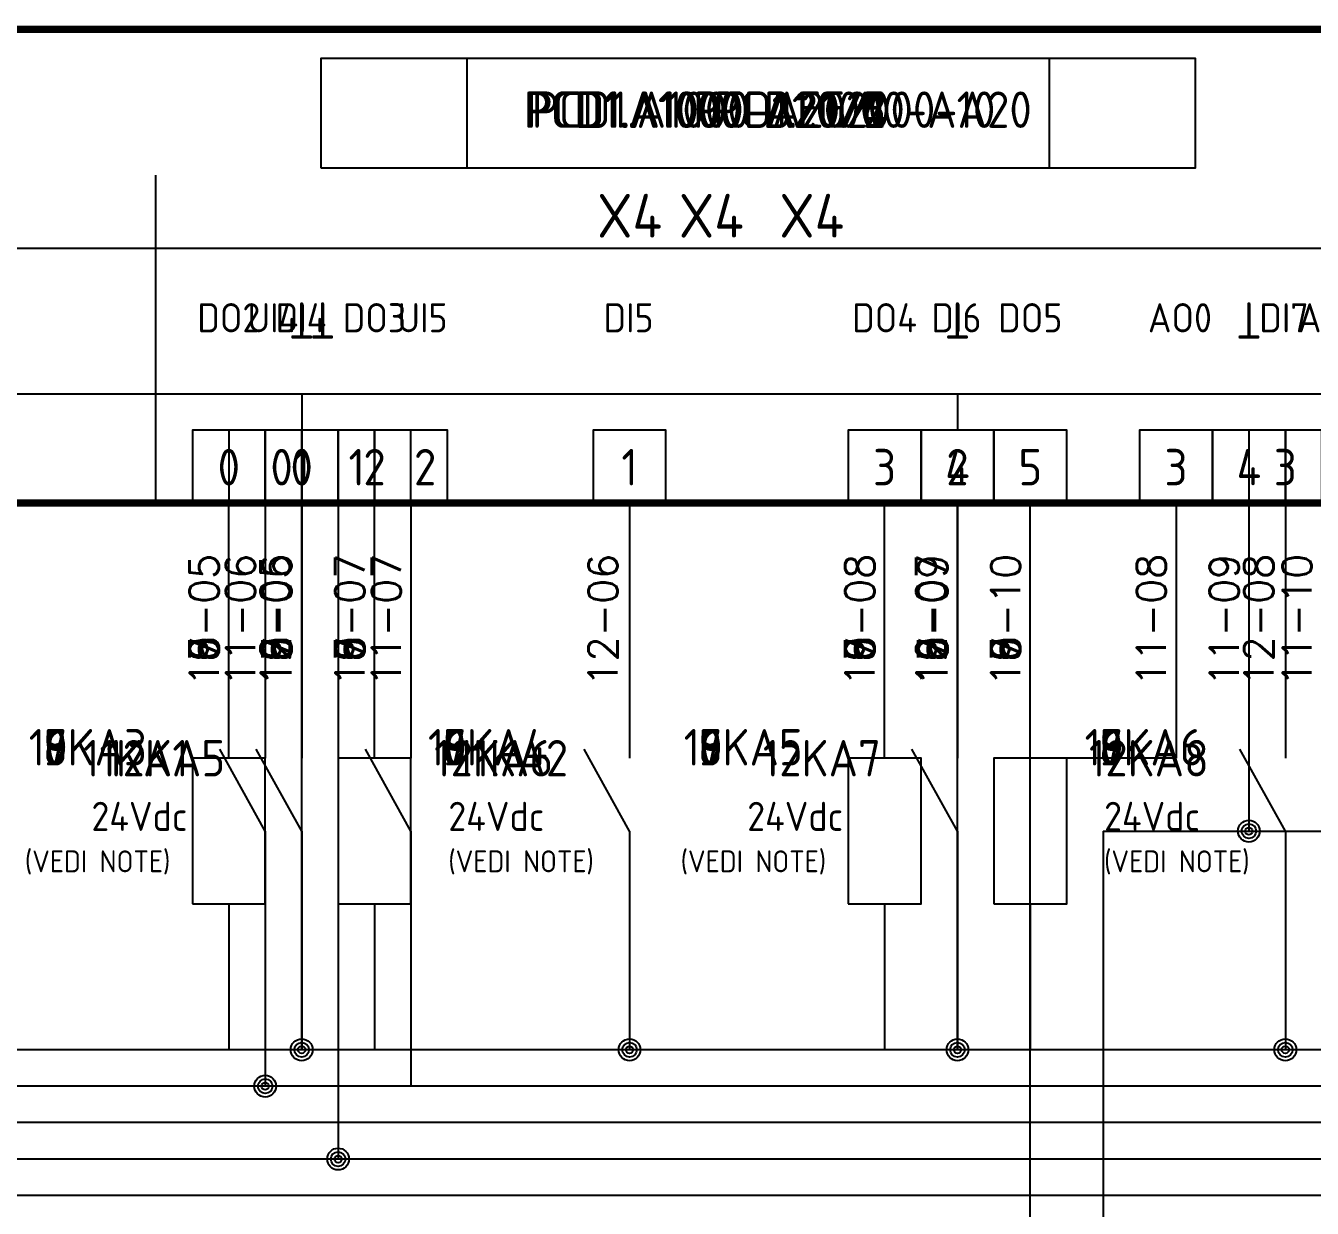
# Model space of a CAD drawing. Extents: x 21 to 417, y 13 to 260.
# Drawn here: x 163.6 to 251.8, y 179.1 to 260.3 of the extents above; entities that cross this region are included whole.
import ezdxf
from ezdxf.enums import TextEntityAlignment as Align

# ---------------------------------------------------------------- set-up
doc = ezdxf.new("R2010")
doc.units = 0
doc.header["$LTSCALE"] = 10
doc.layers.get('0').update_dxf_attribs({"linetype": 'CONTINUOUS'})
for name, color, linetype in [('10', 9, 'CONTINUOUS'), ('11', 9, 'CONTINUOUS'), ('12', 9, 'CONTINUOUS'), ('5', 9, 'CONTINUOUS'), ('6', 9, 'CONTINUOUS'), ('7', 9, 'CONTINUOUS'), ('8', 9, 'CONTINUOUS'), ('9', 9, 'CONTINUOUS')]:
    doc.layers.add(name, color=color, linetype=linetype)
doc.layers.get('0').freeze()
doc.styles.add('ISO8', font='ISO8.SHX')
doc.styles.add('SIMPLEX', font='simplex')
doc.styles.add('SPAC', font='isocp.shx')

# ---------------------------------------------------------------- blocks, each defined once
blk = doc.blocks.new('Numero_Filo')
at = {"color": 3, "style": 'SIMPLEX'}
for tag, flags, p in [('SUPPORTO', 9, (-3.287, 2.732)), ('RIP', 1, (-0.923, 2.732)), ('N', 8, (1.077, 0.732))]:
    blk.add_attdef(tag, text='', height=2, rotation=90, dxfattribs=dict(at, flags=flags)).set_placement(p, align=Align.RIGHT)
blk = doc.blocks.new('BLK56')
at = {"color": 7}
for p, q in [((0, 12.5), (0, 17.5)), ((0, 2.5), (0, -2.5))]:
    blk.add_line(p, q, dxfattribs=at)
blk.add_lwpolyline([(-2.5, 2.5), (2.5, 2.5), (2.5, 12.5), (-2.5, 12.5)], close=True, dxfattribs=at)
at = {"color": 4, "style": 'SPAC', "flags": 9}
blk.add_attdef('QUADRO', text='', height=2.5, dxfattribs=at).set_placement((-4, 16), align=Align.RIGHT)
at = {"color": 3, "style": 'SPAC', "width": 0.75, "flags": 8}
blk.add_attdef('PINA1', text='', height=1.75, rotation=90, dxfattribs=at).set_placement((-1, 17.5), align=Align.RIGHT)
at = {"color": 4, "style": 'SPAC'}
blk.add_attdef('NOME', text='', height=2.5, dxfattribs=at).set_placement((-4, 12), align=Align.RIGHT)
at = {"color": 7, "style": 'SPAC', "flags": 9}
for tag, p in [('COSTRUTTORE', (-6, 8.5)), ('TIPO', (-6, 6))]:
    blk.add_attdef(tag, text='', height=1.5, dxfattribs=at).set_placement(p, align=Align.RIGHT)
at = {"color": 6, "style": 'SPAC'}
for tag, p, flags in [('CODICE', (3.5, 3.5), 1), ('OFFSET', (3.5, 2), 9), ('PRES', (3.5, 0.5), 9), ('DESCRIZIONE', (3.5, -1), 9), ('SUPPORTO', (3.5, -2.5), 9), ('PR4', (3.5, -4), 9)]:
    blk.add_attdef(tag, p, '', height=1, dxfattribs=dict(at, flags=flags))
at = {"color": 3, "style": 'SPAC', "width": 0.75, "flags": 8}
blk.add_attdef('PINB1', (-1, -2.5), '', height=1.75, rotation=90, dxfattribs=at)
at = {"color": 7, "style": 'SPAC', "flags": 9}
for tag, p in [('FUNZIONE1', (0, -8.5)), ('FUNZIONE2', (0, -11.5))]:
    blk.add_attdef(tag, text='', height=2, dxfattribs=at).set_placement(p, align=Align.CENTER)
blk = doc.blocks.new('PUNTO')
for radius in [0.75, 0.5, 0.25]:
    blk.add_circle((0, 0), radius)
blk = doc.blocks.new('NA1_F')
at = {"color": 7}
for p, q in [((0, 0), (0, -5)), ((0, -10), (-3.125, -4.375)), ((0, -10), (0, -15))]:
    blk.add_line(p, q, dxfattribs=at)
at = {"color": 3, "style": 'SPAC', "width": 0.75, "flags": 8}
blk.add_attdef('PINA1', text='', height=1.75, rotation=90, dxfattribs=at).set_placement((-1, 0), align=Align.RIGHT)
at = {"color": 4, "style": 'SPAC'}
blk.add_attdef('NOME', text='', height=2.5, dxfattribs=at).set_placement((-5.25, -5), align=Align.MIDDLE_RIGHT)
at = {"color": 7, "style": 'SPAC'}
for tag, flags, p in [('REG', 8, (-5.25, -10)), ('FUNZIONE1', 9, (-5.25, -12.5)), ('FUNZIONE2', 9, (-5.25, -15))]:
    blk.add_attdef(tag, text='', height=1.5, dxfattribs=dict(at, flags=flags)).set_placement(p, align=Align.MIDDLE_RIGHT)
at = {"color": 3, "style": 'SPAC', "width": 0.75, "flags": 8}
blk.add_attdef('PINB1', (-1, -15), '', height=1.75, rotation=90, dxfattribs=at)
at = {"color": 6, "style": 'SPAC', "flags": 9}
blk.add_attdef('PRES', (1, -14.5), '', height=1, dxfattribs=at)

msp = doc.modelspace()

# ---------------------------------------------------------------- linework, layer by layer
at = {"layer": '10'}
for p, q in [((75, 245), (330.2, 245)), ((85, 235), (317.5, 235)), ((182.5, 235), (182.5, 232.5)), ((227.5, 235), (227.5, 232.5)), ((177.5, 210), (177.5, 227.5)), ((182.5, 190), (182.5, 227.5)), ((187.5, 210), (187.5, 227.5)), ((222.5, 210), (222.5, 227.5)), ((227.5, 190), (227.5, 227.5)), ((232.5, 210), (232.5, 227.5)), ((177.5, 195), (177.5, 190)), ((187.5, 195), (187.5, 190)), ((222.5, 195), (222.5, 190)), ((232.5, 195), (232.5, 190)), ((187.5, 190), (177.5, 190)), ((232.5, 190), (222.5, 190))]:
    msp.add_line(p, q, dxfattribs=at)
at = {"layer": '10', "color": 1, "linetype": 'Continuous'}
for p, q in [((407.5, 185), (32.7, 185)), ((407.5, 180), (32.7, 180))]:
    msp.add_line(p, q, dxfattribs=at)
at = {"layer": '10', "const_width": 0.5}
for points in [[(330.2, 260), (74.95, 260)], [(330.2, 227.5), (74.95, 227.5)]]:
    msp.add_lwpolyline(points, dxfattribs=at)
at = {"layer": '10'}
for points in [[(183.825, 250.502), (233.825, 250.502), (233.825, 258.002), (183.825, 258.002)], [(175, 227.5), (180, 227.5), (180, 232.5), (175, 232.5)], [(180, 227.5), (185, 227.5), (185, 232.5), (180, 232.5)], [(185, 227.5), (190, 227.5), (190, 232.5), (185, 232.5)], [(220, 227.5), (225, 227.5), (225, 232.5), (220, 232.5)], [(225, 227.5), (230, 227.5), (230, 232.5), (225, 232.5)], [(230, 227.5), (235, 227.5), (235, 232.5), (230, 232.5)]]:
    msp.add_lwpolyline(points, close=True, dxfattribs=at)
at = {"layer": '11'}
for p, q in [((40.2, 245), (385, 245)), ((180, 227.5), (180, 215)), ((185, 227.5), (185, 182.5)), ((190, 227.5), (190, 215)), ((242.5, 227.5), (242.5, 210)), ((247.5, 227.5), (247.5, 205)), ((232.5, 122.5), (232.5, 210)), ((242.5, 210), (232.5, 210)), ((237.5, 205), (257.5, 205)), ((237.5, 205), (237.5, 122.5)), ((180, 200), (180, 197.5)), ((190, 200), (190, 197.5)), ((180, 197.5), (180, 187.5)), ((190, 197.5), (190, 187.5))]:
    msp.add_line(p, q, dxfattribs=at)
at = {"layer": '11', "color": 1, "linetype": 'Continuous'}
for p, q in [((407.5, 187.5), (32.7, 187.5)), ((407.5, 182.5), (32.7, 182.5))]:
    msp.add_line(p, q, dxfattribs=at)
at = {"layer": '11', "const_width": 0.5}
for points in [[(385, 260), (40.2, 260)], [(385, 227.5), (40.2, 227.5)]]:
    msp.add_lwpolyline(points, dxfattribs=at)
at = {"layer": '11'}
for points in [[(193.825, 250.502), (243.825, 250.502), (243.825, 258.002), (193.825, 258.002)], [(177.5, 227.5), (182.5, 227.5), (182.5, 232.5), (177.5, 232.5)], [(182.5, 227.5), (187.5, 227.5), (187.5, 232.5), (182.5, 232.5)], [(187.5, 227.5), (192.5, 227.5), (192.5, 232.5), (187.5, 232.5)], [(240, 227.5), (245, 227.5), (245, 232.5), (240, 232.5)], [(245, 227.5), (250, 227.5), (250, 232.5), (245, 232.5)], [(250, 227.5), (255, 227.5), (255, 232.5), (250, 232.5)]]:
    msp.add_lwpolyline(points, close=True, dxfattribs=at)
at = {"layer": '12'}
for p, q in [((172.5, 227.5), (172.5, 250)), ((42.5, 245), (372.45, 245)), ((182.5, 227.5), (182.5, 215)), ((205, 227.5), (205, 215)), ((227.5, 227.5), (227.5, 215)), ((250, 227.5), (250, 215)), ((182.5, 200), (182.5, 197.5)), ((205, 200), (205, 197.5)), ((227.5, 200), (227.5, 197.5)), ((250, 200), (250, 197.5)), ((182.5, 197.5), (182.5, 190)), ((205, 197.5), (205, 190)), ((227.5, 197.5), (227.5, 190)), ((250, 197.5), (250, 190))]:
    msp.add_line(p, q, dxfattribs=at)
at = {"layer": '12', "color": 1, "linetype": 'Continuous'}
for p, q in [((407.5, 190), (32.7, 190)), ((407.5, 185), (32.7, 185))]:
    msp.add_line(p, q, dxfattribs=at)
at = {"layer": '12', "const_width": 0.5}
for points in [[(372.45, 260), (34.95, 260)], [(372.45, 227.5), (34.95, 227.5)]]:
    msp.add_lwpolyline(points, dxfattribs=at)
at = {"layer": '12'}
for points in [[(193.825, 250.502), (243.825, 250.502), (243.825, 258.002), (193.825, 258.002)], [(180, 227.5), (185, 227.5), (185, 232.5), (180, 232.5)], [(202.5, 227.5), (207.5, 227.5), (207.5, 232.5), (202.5, 232.5)], [(225, 227.5), (230, 227.5), (230, 232.5), (225, 232.5)], [(247.5, 227.5), (252.5, 227.5), (252.5, 232.5), (247.5, 232.5)]]:
    msp.add_lwpolyline(points, close=True, dxfattribs=at)
at = {"layer": '5'}
for p, q in [((75, 245), (330.2, 245)), ((85, 235), (317.5, 235)), ((182.5, 235), (182.5, 232.5)), ((227.5, 235), (227.5, 232.5)), ((177.5, 210), (177.5, 227.5)), ((182.5, 190), (182.5, 227.5)), ((187.5, 210), (187.5, 227.5)), ((222.5, 210), (222.5, 227.5)), ((227.5, 190), (227.5, 227.5)), ((232.5, 210), (232.5, 227.5)), ((177.5, 195), (177.5, 190)), ((187.5, 195), (187.5, 190)), ((222.5, 195), (222.5, 190)), ((232.5, 195), (232.5, 190)), ((187.5, 190), (177.5, 190)), ((232.5, 190), (222.5, 190))]:
    msp.add_line(p, q, dxfattribs=at)
at = {"layer": '5', "color": 1, "linetype": 'Continuous'}
for p, q in [((407.5, 185), (32.7, 185)), ((407.5, 180), (32.7, 180))]:
    msp.add_line(p, q, dxfattribs=at)
at = {"layer": '5', "const_width": 0.5}
for points in [[(330.2, 260), (74.95, 260)], [(330.2, 227.5), (74.95, 227.5)]]:
    msp.add_lwpolyline(points, dxfattribs=at)
at = {"layer": '5'}
for points in [[(183.825, 250.502), (233.825, 250.502), (233.825, 258.002), (183.825, 258.002)], [(175, 227.5), (180, 227.5), (180, 232.5), (175, 232.5)], [(180, 227.5), (185, 227.5), (185, 232.5), (180, 232.5)], [(185, 227.5), (190, 227.5), (190, 232.5), (185, 232.5)], [(220, 227.5), (225, 227.5), (225, 232.5), (220, 232.5)], [(225, 227.5), (230, 227.5), (230, 232.5), (225, 232.5)], [(230, 227.5), (235, 227.5), (235, 232.5), (230, 232.5)]]:
    msp.add_lwpolyline(points, close=True, dxfattribs=at)
at = {"layer": '6'}
for p, q in [((75, 245), (330.2, 245)), ((85, 235), (317.5, 235)), ((182.5, 235), (182.5, 232.5)), ((227.5, 235), (227.5, 232.5)), ((177.5, 210), (177.5, 227.5)), ((182.5, 190), (182.5, 227.5)), ((187.5, 210), (187.5, 227.5)), ((222.5, 210), (222.5, 227.5)), ((227.5, 190), (227.5, 227.5)), ((232.5, 210), (232.5, 227.5)), ((177.5, 195), (177.5, 190)), ((187.5, 195), (187.5, 190)), ((222.5, 195), (222.5, 190)), ((232.5, 195), (232.5, 190)), ((187.5, 190), (177.5, 190)), ((232.5, 190), (222.5, 190))]:
    msp.add_line(p, q, dxfattribs=at)
at = {"layer": '6', "color": 1, "linetype": 'Continuous'}
for p, q in [((407.5, 185), (32.7, 185)), ((407.5, 180), (32.7, 180))]:
    msp.add_line(p, q, dxfattribs=at)
at = {"layer": '6', "const_width": 0.5}
for points in [[(330.2, 260), (74.95, 260)], [(330.2, 227.5), (74.95, 227.5)]]:
    msp.add_lwpolyline(points, dxfattribs=at)
at = {"layer": '6'}
for points in [[(183.825, 250.502), (233.825, 250.502), (233.825, 258.002), (183.825, 258.002)], [(175, 227.5), (180, 227.5), (180, 232.5), (175, 232.5)], [(180, 227.5), (185, 227.5), (185, 232.5), (180, 232.5)], [(185, 227.5), (190, 227.5), (190, 232.5), (185, 232.5)], [(220, 227.5), (225, 227.5), (225, 232.5), (220, 232.5)], [(225, 227.5), (230, 227.5), (230, 232.5), (225, 232.5)], [(230, 227.5), (235, 227.5), (235, 232.5), (230, 232.5)]]:
    msp.add_lwpolyline(points, close=True, dxfattribs=at)
at = {"layer": '7'}
for p, q in [((75, 245), (330.2, 245)), ((85, 235), (317.5, 235)), ((182.5, 235), (182.5, 232.5)), ((227.5, 235), (227.5, 232.5)), ((177.5, 210), (177.5, 227.5)), ((182.5, 190), (182.5, 227.5)), ((187.5, 210), (187.5, 227.5)), ((222.5, 210), (222.5, 227.5)), ((227.5, 190), (227.5, 227.5)), ((232.5, 210), (232.5, 227.5)), ((177.5, 195), (177.5, 190)), ((187.5, 195), (187.5, 190)), ((222.5, 195), (222.5, 190)), ((232.5, 195), (232.5, 190)), ((187.5, 190), (177.5, 190)), ((232.5, 190), (222.5, 190))]:
    msp.add_line(p, q, dxfattribs=at)
at = {"layer": '7', "color": 1, "linetype": 'Continuous'}
for p, q in [((407.5, 185), (32.7, 185)), ((407.5, 180), (32.7, 180))]:
    msp.add_line(p, q, dxfattribs=at)
at = {"layer": '7', "const_width": 0.5}
for points in [[(330.2, 260), (74.95, 260)], [(330.2, 227.5), (74.95, 227.5)]]:
    msp.add_lwpolyline(points, dxfattribs=at)
at = {"layer": '7'}
for points in [[(183.825, 250.502), (233.825, 250.502), (233.825, 258.002), (183.825, 258.002)], [(175, 227.5), (180, 227.5), (180, 232.5), (175, 232.5)], [(180, 227.5), (185, 227.5), (185, 232.5), (180, 232.5)], [(185, 227.5), (190, 227.5), (190, 232.5), (185, 232.5)], [(220, 227.5), (225, 227.5), (225, 232.5), (220, 232.5)], [(225, 227.5), (230, 227.5), (230, 232.5), (225, 232.5)], [(230, 227.5), (235, 227.5), (235, 232.5), (230, 232.5)]]:
    msp.add_lwpolyline(points, close=True, dxfattribs=at)
at = {"layer": '8'}
for p, q in [((75, 245), (330.2, 245)), ((85, 235), (317.5, 235)), ((182.5, 235), (182.5, 232.5)), ((227.5, 235), (227.5, 232.5)), ((177.5, 210), (177.5, 227.5)), ((182.5, 190), (182.5, 227.5)), ((187.5, 210), (187.5, 227.5)), ((222.5, 210), (222.5, 227.5)), ((227.5, 190), (227.5, 227.5)), ((232.5, 210), (232.5, 227.5)), ((177.5, 195), (177.5, 190)), ((187.5, 195), (187.5, 190)), ((222.5, 195), (222.5, 190)), ((232.5, 195), (232.5, 190)), ((187.5, 190), (177.5, 190)), ((232.5, 190), (222.5, 190))]:
    msp.add_line(p, q, dxfattribs=at)
at = {"layer": '8', "color": 1, "linetype": 'Continuous'}
for p, q in [((407.5, 185), (32.7, 185)), ((407.5, 180), (32.7, 180))]:
    msp.add_line(p, q, dxfattribs=at)
at = {"layer": '8', "const_width": 0.5}
for points in [[(330.2, 260), (74.95, 260)], [(330.2, 227.5), (74.95, 227.5)]]:
    msp.add_lwpolyline(points, dxfattribs=at)
at = {"layer": '8'}
for points in [[(183.825, 250.502), (233.825, 250.502), (233.825, 258.002), (183.825, 258.002)], [(175, 227.5), (180, 227.5), (180, 232.5), (175, 232.5)], [(180, 227.5), (185, 227.5), (185, 232.5), (180, 232.5)], [(185, 227.5), (190, 227.5), (190, 232.5), (185, 232.5)], [(220, 227.5), (225, 227.5), (225, 232.5), (220, 232.5)], [(225, 227.5), (230, 227.5), (230, 232.5), (225, 232.5)], [(230, 227.5), (235, 227.5), (235, 232.5), (230, 232.5)]]:
    msp.add_lwpolyline(points, close=True, dxfattribs=at)
at = {"layer": '9'}
for p, q in [((75, 245), (330.2, 245)), ((85, 235), (317.5, 235)), ((182.5, 235), (182.5, 232.5)), ((227.5, 235), (227.5, 232.5)), ((177.5, 210), (177.5, 227.5)), ((182.5, 190), (182.5, 227.5)), ((187.5, 210), (187.5, 227.5)), ((222.5, 210), (222.5, 227.5)), ((227.5, 190), (227.5, 227.5)), ((232.5, 210), (232.5, 227.5)), ((177.5, 195), (177.5, 190)), ((187.5, 195), (187.5, 190)), ((222.5, 195), (222.5, 190)), ((232.5, 195), (232.5, 190)), ((187.5, 190), (177.5, 190)), ((232.5, 190), (222.5, 190))]:
    msp.add_line(p, q, dxfattribs=at)
at = {"layer": '9', "color": 1, "linetype": 'Continuous'}
for p, q in [((407.5, 185), (32.7, 185)), ((407.5, 180), (32.7, 180))]:
    msp.add_line(p, q, dxfattribs=at)
at = {"layer": '9', "const_width": 0.5}
for points in [[(330.2, 260), (74.95, 260)], [(330.2, 227.5), (74.95, 227.5)]]:
    msp.add_lwpolyline(points, dxfattribs=at)
at = {"layer": '9'}
for points in [[(183.825, 250.502), (233.825, 250.502), (233.825, 258.002), (183.825, 258.002)], [(175, 227.5), (180, 227.5), (180, 232.5), (175, 232.5)], [(180, 227.5), (185, 227.5), (185, 232.5), (180, 232.5)], [(185, 227.5), (190, 227.5), (190, 232.5), (185, 232.5)], [(220, 227.5), (225, 227.5), (225, 232.5), (220, 232.5)], [(225, 227.5), (230, 227.5), (230, 232.5), (225, 232.5)], [(230, 227.5), (235, 227.5), (235, 232.5), (230, 232.5)]]:
    msp.add_lwpolyline(points, close=True, dxfattribs=at)

# ---------------------------------------------------------------- block references
at = {"layer": '10'}
for p, values in [((175.729, 223.285), {'N': '10-05'}), ((180.729, 223.285), {'N': '10-06'}), ((185.729, 223.285), {'N': '10-07'}), ((220.729, 223.285), {'N': '10-08'}), ((225.729, 223.285), {'N': '10-09'}), ((230.729, 223.285), {'N': '10-10'})]:
    msp.add_blockref('Numero_Filo', p, dxfattribs=at).add_auto_attribs(values)
ref = msp.add_blockref('BLK56', (177.5, 197.5), dxfattribs=at)
ref.add_attrib('NOME', '10KA3', dxfattribs={"layer": '0', "color": 4, "height": 2.5, "style": 'SPAC'}).set_placement((171.887, 209.5), align=Align.RIGHT)
ref = msp.add_blockref('BLK56', (187.5, 197.5), dxfattribs=at)
ref.add_attrib('NOME', '10KA4', dxfattribs={"layer": '0', "color": 4, "height": 2.5, "style": 'SPAC'}).set_placement((199.387, 209.5), align=Align.RIGHT)
ref = msp.add_blockref('BLK56', (222.5, 197.5), dxfattribs=at)
ref.add_attrib('NOME', '10KA5', dxfattribs={"layer": '0', "color": 4, "height": 2.5, "style": 'SPAC'}).set_placement((216.887, 209.5), align=Align.RIGHT)
ref = msp.add_blockref('BLK56', (232.5, 197.5), dxfattribs=at)
ref.add_attrib('NOME', '10KA6', dxfattribs={"layer": '0', "color": 4, "height": 2.5, "style": 'SPAC'}).set_placement((244.387, 209.5), align=Align.RIGHT)
for p in [(182.5, 190), (227.5, 190)]:
    msp.add_blockref('PUNTO', p, dxfattribs=at)
at = {"layer": '11'}
for name, p, values in [('Numero_Filo', (178.229, 223.285), {'N': '11-06'}), ('Numero_Filo', (188.229, 223.285), {'N': '11-07'}), ('Numero_Filo', (240.729, 223.285), {'N': '11-08'}), ('Numero_Filo', (245.729, 223.285), {'N': '11-09'}), ('Numero_Filo', (250.729, 223.285), {'N': '11-10'}), ('NA1_F', (180, 215), {'NOME': '11KA1'})]:
    msp.add_blockref(name, p, dxfattribs=at).add_auto_attribs(values)
ref = msp.add_blockref('NA1_F', (190, 215), dxfattribs=at)
ref.add_attrib('NOME', '11KA2', dxfattribs={"layer": '0', "color": 4, "height": 2.5, "style": 'SPAC'}).set_placement((200.788, 210), align=Align.MIDDLE_RIGHT)
for p in [(247.5, 205), (180, 187.5), (185, 182.5)]:
    msp.add_blockref('PUNTO', p, dxfattribs=at)
at = {"layer": '12'}
for name, p, values in [('Numero_Filo', (180.6, 223.285), {'N': '12-05'}), ('Numero_Filo', (203.1, 223.285), {'N': '12-06'}), ('Numero_Filo', (225.6, 223.285), {'N': '12-07'}), ('Numero_Filo', (248.1, 223.285), {'N': '12-08'}), ('NA1_F', (182.5, 215), {'NOME': '12KA5'}), ('NA1_F', (205, 215), {'NOME': '12KA6'}), ('NA1_F', (227.5, 215), {'NOME': '12KA7'}), ('NA1_F', (250, 215), {'NOME': '12KA8'})]:
    msp.add_blockref(name, p, dxfattribs=at).add_auto_attribs(values)
for p in [(182.5, 190), (205, 190), (227.5, 190), (250, 190)]:
    msp.add_blockref('PUNTO', p, dxfattribs=at)
at = {"layer": '5'}
for p, values in [((175.729, 223.285), {'N': '5-05'}), ((180.729, 223.285), {'N': '5-06'}), ((185.729, 223.285), {'N': '5-07'}), ((220.729, 223.285), {'N': '5-08'}), ((225.729, 223.285), {'N': '5-09'}), ((230.729, 223.285), {'N': '5-10'})]:
    msp.add_blockref('Numero_Filo', p, dxfattribs=at).add_auto_attribs(values)
ref = msp.add_blockref('BLK56', (177.5, 197.5), dxfattribs=at)
ref.add_attrib('NOME', '5KA3', dxfattribs={"layer": '0', "color": 4, "height": 2.5, "style": 'SPAC'}).set_placement((171.887, 209.5), align=Align.RIGHT)
ref = msp.add_blockref('BLK56', (187.5, 197.5), dxfattribs=at)
ref.add_attrib('NOME', '5KA4', dxfattribs={"layer": '0', "color": 4, "height": 2.5, "style": 'SPAC'}).set_placement((199.387, 209.5), align=Align.RIGHT)
ref = msp.add_blockref('BLK56', (222.5, 197.5), dxfattribs=at)
ref.add_attrib('NOME', '5KA5', dxfattribs={"layer": '0', "color": 4, "height": 2.5, "style": 'SPAC'}).set_placement((216.887, 209.5), align=Align.RIGHT)
ref = msp.add_blockref('BLK56', (232.5, 197.5), dxfattribs=at)
ref.add_attrib('NOME', '5KA6', dxfattribs={"layer": '0', "color": 4, "height": 2.5, "style": 'SPAC'}).set_placement((244.387, 209.5), align=Align.RIGHT)
for p in [(182.5, 190), (227.5, 190)]:
    msp.add_blockref('PUNTO', p, dxfattribs=at)
at = {"layer": '6'}
for p, values in [((175.729, 223.285), {'N': '6-05'}), ((180.729, 223.285), {'N': '6-06'}), ((185.729, 223.285), {'N': '6-07'}), ((220.729, 223.285), {'N': '6-08'}), ((225.729, 223.285), {'N': '6-09'}), ((230.729, 223.285), {'N': '6-10'})]:
    msp.add_blockref('Numero_Filo', p, dxfattribs=at).add_auto_attribs(values)
ref = msp.add_blockref('BLK56', (177.5, 197.5), dxfattribs=at)
ref.add_attrib('NOME', '6KA3', dxfattribs={"layer": '0', "color": 4, "height": 2.5, "style": 'SPAC'}).set_placement((171.887, 209.5), align=Align.RIGHT)
ref = msp.add_blockref('BLK56', (187.5, 197.5), dxfattribs=at)
ref.add_attrib('NOME', '6KA4', dxfattribs={"layer": '0', "color": 4, "height": 2.5, "style": 'SPAC'}).set_placement((199.387, 209.5), align=Align.RIGHT)
ref = msp.add_blockref('BLK56', (222.5, 197.5), dxfattribs=at)
ref.add_attrib('NOME', '6KA5', dxfattribs={"layer": '0', "color": 4, "height": 2.5, "style": 'SPAC'}).set_placement((216.887, 209.5), align=Align.RIGHT)
ref = msp.add_blockref('BLK56', (232.5, 197.5), dxfattribs=at)
ref.add_attrib('NOME', '6KA6', dxfattribs={"layer": '0', "color": 4, "height": 2.5, "style": 'SPAC'}).set_placement((244.387, 209.5), align=Align.RIGHT)
for p in [(182.5, 190), (227.5, 190)]:
    msp.add_blockref('PUNTO', p, dxfattribs=at)
at = {"layer": '7'}
for p, values in [((175.729, 223.285), {'N': '7-05'}), ((180.729, 223.285), {'N': '7-06'}), ((185.729, 223.285), {'N': '7-07'}), ((220.729, 223.285), {'N': '7-08'}), ((225.729, 223.285), {'N': '7-09'}), ((230.729, 223.285), {'N': '7-10'})]:
    msp.add_blockref('Numero_Filo', p, dxfattribs=at).add_auto_attribs(values)
ref = msp.add_blockref('BLK56', (177.5, 197.5), dxfattribs=at)
ref.add_attrib('NOME', '7KA3', dxfattribs={"layer": '0', "color": 4, "height": 2.5, "style": 'SPAC'}).set_placement((171.887, 209.5), align=Align.RIGHT)
ref = msp.add_blockref('BLK56', (187.5, 197.5), dxfattribs=at)
ref.add_attrib('NOME', '7KA4', dxfattribs={"layer": '0', "color": 4, "height": 2.5, "style": 'SPAC'}).set_placement((199.387, 209.5), align=Align.RIGHT)
ref = msp.add_blockref('BLK56', (222.5, 197.5), dxfattribs=at)
ref.add_attrib('NOME', '7KA5', dxfattribs={"layer": '0', "color": 4, "height": 2.5, "style": 'SPAC'}).set_placement((216.887, 209.5), align=Align.RIGHT)
ref = msp.add_blockref('BLK56', (232.5, 197.5), dxfattribs=at)
ref.add_attrib('NOME', '7KA6', dxfattribs={"layer": '0', "color": 4, "height": 2.5, "style": 'SPAC'}).set_placement((244.387, 209.5), align=Align.RIGHT)
for p in [(182.5, 190), (227.5, 190)]:
    msp.add_blockref('PUNTO', p, dxfattribs=at)
at = {"layer": '8'}
for p, values in [((175.729, 223.285), {'N': '8-05'}), ((180.729, 223.285), {'N': '8-06'}), ((185.729, 223.285), {'N': '8-07'}), ((220.729, 223.285), {'N': '8-08'}), ((225.729, 223.285), {'N': '8-09'}), ((230.729, 223.285), {'N': '8-10'})]:
    msp.add_blockref('Numero_Filo', p, dxfattribs=at).add_auto_attribs(values)
ref = msp.add_blockref('BLK56', (177.5, 197.5), dxfattribs=at)
ref.add_attrib('NOME', '8KA3', dxfattribs={"layer": '0', "color": 4, "height": 2.5, "style": 'SPAC'}).set_placement((171.887, 209.5), align=Align.RIGHT)
ref = msp.add_blockref('BLK56', (187.5, 197.5), dxfattribs=at)
ref.add_attrib('NOME', '8KA4', dxfattribs={"layer": '0', "color": 4, "height": 2.5, "style": 'SPAC'}).set_placement((199.387, 209.5), align=Align.RIGHT)
ref = msp.add_blockref('BLK56', (222.5, 197.5), dxfattribs=at)
ref.add_attrib('NOME', '8KA5', dxfattribs={"layer": '0', "color": 4, "height": 2.5, "style": 'SPAC'}).set_placement((216.887, 209.5), align=Align.RIGHT)
ref = msp.add_blockref('BLK56', (232.5, 197.5), dxfattribs=at)
ref.add_attrib('NOME', '8KA6', dxfattribs={"layer": '0', "color": 4, "height": 2.5, "style": 'SPAC'}).set_placement((244.387, 209.5), align=Align.RIGHT)
for p in [(182.5, 190), (227.5, 190)]:
    msp.add_blockref('PUNTO', p, dxfattribs=at)
at = {"layer": '9'}
for p, values in [((175.729, 223.285), {'N': '9-05'}), ((180.729, 223.285), {'N': '9-06'}), ((185.729, 223.285), {'N': '9-07'}), ((220.729, 223.285), {'N': '9-08'}), ((225.729, 223.285), {'N': '9-09'}), ((230.729, 223.285), {'N': '9-10'})]:
    msp.add_blockref('Numero_Filo', p, dxfattribs=at).add_auto_attribs(values)
ref = msp.add_blockref('BLK56', (177.5, 197.5), dxfattribs=at)
ref.add_attrib('NOME', '9KA3', dxfattribs={"layer": '0', "color": 4, "height": 2.5, "style": 'SPAC'}).set_placement((171.887, 209.5), align=Align.RIGHT)
ref = msp.add_blockref('BLK56', (187.5, 197.5), dxfattribs=at)
ref.add_attrib('NOME', '9KA4', dxfattribs={"layer": '0', "color": 4, "height": 2.5, "style": 'SPAC'}).set_placement((199.387, 209.5), align=Align.RIGHT)
ref = msp.add_blockref('BLK56', (222.5, 197.5), dxfattribs=at)
ref.add_attrib('NOME', '9KA5', dxfattribs={"layer": '0', "color": 4, "height": 2.5, "style": 'SPAC'}).set_placement((216.887, 209.5), align=Align.RIGHT)
ref = msp.add_blockref('BLK56', (232.5, 197.5), dxfattribs=at)
ref.add_attrib('NOME', '9KA6', dxfattribs={"layer": '0', "color": 4, "height": 2.5, "style": 'SPAC'}).set_placement((244.387, 209.5), align=Align.RIGHT)
for p in [(182.5, 190), (227.5, 190)]:
    msp.add_blockref('PUNTO', p, dxfattribs=at)

# ---------------------------------------------------------------- texts
at = {"layer": '10', "attachment_point": 1, "style": 'SPAC'}
for s, insert, char_height, width in [('\\pxqc;X4', (202.5, 248.716), 3, 5), ('\\pxqc;DO2', (175, 241.216), 2, 5), ('\\pxqc;DO3', (185, 241.216), 2, 5), ('\\pxqc;DO4', (220, 241.216), 2, 5), ('\\pxqc;DO5', (230, 241.216), 2, 5), ('\\pxqc;0', (175, 231.216), 2.5, 5), ('\\pxqc;1', (180, 231.216), 2.5, 5), ('\\pxqc;2', (185, 231.216), 2.5, 5), ('\\pxqc;3', (220, 231.216), 2.5, 5), ('\\pxqc;4', (225, 231.216), 2.5, 5), ('\\pxqc;5', (230, 231.216), 2.5, 5), ('{\\W7.061515; }24Vdc\\P{\\H0.75x;\\W4.0853; \\W1;(VEDI NOTE)}', (160, 207.009), 2, 15), ('24Vdc\\P{\\H0.75x;(VEDI NOTE)}', (192.563, 207.009), 2, 12.43666), ('{\\W7.061515; }24Vdc\\P{\\H0.75x;\\W4.0853; \\W1;(VEDI NOTE)}', (205, 207.009), 2, 15), ('24Vdc\\P{\\H0.75x;(VEDI NOTE)}', (237.563, 207.009), 2, 12.43666)]:
    msp.add_mtext(s, dxfattribs=dict(at, insert=insert, char_height=char_height, width=width))
at = {"layer": '10', "char_height": 2.5, "width": 5, "attachment_point": 1, "rotation": 180, "style": 'SPAC'}
for insert in [(185, 238.784), (230, 238.784)]:
    msp.add_mtext('\\pxqc;T', dxfattribs=dict(at, insert=insert))
at = {"layer": '10', "color": 4, "style": 'ISO8', "flags": 8}
msp.add_attdef('PCD1.A1000-A20/6', text='', height=2.5, dxfattribs=at).set_placement((222.603, 253.242), align=Align.RIGHT)
at = {"layer": '11', "width": 5, "attachment_point": 1, "style": 'SPAC'}
for s, insert, char_height in [('{\\W0.396325; }X4', (207.7, 248.716), 3), ('{\\W1.124015; }UI4', (177.5, 241.216), 2), ('{\\W1.374999; }UI5', (187.5, 241.216), 2), ('{\\W0.499015; }AO0', (240, 241.216), 2), ('{\\W0.749999; }AO1', (250, 241.216), 2), ('{\\W1.998031; }0', (177.5, 231.216), 2.5), ('{\\W2.25; }1', (182.5, 231.216), 2.5), ('{\\W1.893184; }2', (187.5, 231.216), 2.5), ('\\pxqc;3', (240, 231.216), 2.5), ('\\pxqc;4', (245, 231.216), 2.5)]:
    msp.add_mtext(s, dxfattribs=dict(at, insert=insert, char_height=char_height))
at = {"layer": '11', "char_height": 2.5, "width": 5, "attachment_point": 1, "rotation": 180, "style": 'SPAC'}
for s, insert in [('{\\W1.875; }T', (187.5, 238.784)), ('\\pxqc;T', (250, 238.784))]:
    msp.add_mtext(s, dxfattribs=dict(at, insert=insert))
at = {"layer": '11', "color": 4, "style": 'ISO8', "flags": 8}
msp.add_attdef('PCD1.G2000-A20', text='', height=2.5, dxfattribs=at).set_placement((232.603, 253.242), align=Align.RIGHT)
at = {"layer": '12', "width": 5, "attachment_point": 1, "style": 'SPAC'}
for s, insert, char_height in [('\\pxqc;X4', (215, 248.716), 3), ('{\\W0.624015; }DI4', (180, 241.216), 2), ('{\\W0.624015; }DI5', (202.5, 241.216), 2), ('{\\W0.624015; }DI6', (225, 241.216), 2), ('{\\W0.624015; }DI7', (247.5, 241.216), 2), ('\\pxqc;0', (180, 231.216), 2.5), ('\\pxqc;1', (202.5, 231.216), 2.5), ('\\pxqc;2', (225, 231.216), 2.5), ('\\pxqc;3', (247.5, 231.216), 2.5)]:
    msp.add_mtext(s, dxfattribs=dict(at, insert=insert, char_height=char_height))
at = {"layer": '12', "color": 4, "style": 'ISO8', "flags": 8}
msp.add_attdef('PCD1.E1000-A10', text='', height=2.5, dxfattribs=at).set_placement((230.103, 253.242), align=Align.RIGHT)
at = {"layer": '5', "attachment_point": 1, "style": 'SPAC'}
for s, insert, char_height, width in [('\\pxqc;X4', (202.5, 248.716), 3, 5), ('\\pxqc;DO2', (175, 241.216), 2, 5), ('\\pxqc;DO3', (185, 241.216), 2, 5), ('\\pxqc;DO4', (220, 241.216), 2, 5), ('\\pxqc;DO5', (230, 241.216), 2, 5), ('\\pxqc;0', (175, 231.216), 2.5, 5), ('\\pxqc;1', (180, 231.216), 2.5, 5), ('\\pxqc;2', (185, 231.216), 2.5, 5), ('\\pxqc;3', (220, 231.216), 2.5, 5), ('\\pxqc;4', (225, 231.216), 2.5, 5), ('\\pxqc;5', (230, 231.216), 2.5, 5), ('{\\W7.061515; }24Vdc\\P{\\H0.75x;\\W4.0853; \\W1;(VEDI NOTE)}', (160, 207.009), 2, 15), ('24Vdc\\P{\\H0.75x;(VEDI NOTE)}', (192.563, 207.009), 2, 12.43666), ('{\\W7.061515; }24Vdc\\P{\\H0.75x;\\W4.0853; \\W1;(VEDI NOTE)}', (205, 207.009), 2, 15), ('24Vdc\\P{\\H0.75x;(VEDI NOTE)}', (237.563, 207.009), 2, 12.43666)]:
    msp.add_mtext(s, dxfattribs=dict(at, insert=insert, char_height=char_height, width=width))
at = {"layer": '5', "char_height": 2.5, "width": 5, "attachment_point": 1, "rotation": 180, "style": 'SPAC'}
for insert in [(185, 238.784), (230, 238.784)]:
    msp.add_mtext('\\pxqc;T', dxfattribs=dict(at, insert=insert))
at = {"layer": '5', "color": 4, "style": 'ISO8', "flags": 8}
msp.add_attdef('PCD1.A1000-A20/1', text='', height=2.5, dxfattribs=at).set_placement((222.603, 253.242), align=Align.RIGHT)
at = {"layer": '6', "attachment_point": 1, "style": 'SPAC'}
for s, insert, char_height, width in [('\\pxqc;X4', (202.5, 248.716), 3, 5), ('\\pxqc;DO2', (175, 241.216), 2, 5), ('\\pxqc;DO3', (185, 241.216), 2, 5), ('\\pxqc;DO4', (220, 241.216), 2, 5), ('\\pxqc;DO5', (230, 241.216), 2, 5), ('\\pxqc;0', (175, 231.216), 2.5, 5), ('\\pxqc;1', (180, 231.216), 2.5, 5), ('\\pxqc;2', (185, 231.216), 2.5, 5), ('\\pxqc;3', (220, 231.216), 2.5, 5), ('\\pxqc;4', (225, 231.216), 2.5, 5), ('\\pxqc;5', (230, 231.216), 2.5, 5), ('{\\W7.061515; }24Vdc\\P{\\H0.75x;\\W4.0853; \\W1;(VEDI NOTE)}', (160, 207.009), 2, 15), ('24Vdc\\P{\\H0.75x;(VEDI NOTE)}', (192.563, 207.009), 2, 12.43666), ('{\\W7.061515; }24Vdc\\P{\\H0.75x;\\W4.0853; \\W1;(VEDI NOTE)}', (205, 207.009), 2, 15), ('24Vdc\\P{\\H0.75x;(VEDI NOTE)}', (237.563, 207.009), 2, 12.43666)]:
    msp.add_mtext(s, dxfattribs=dict(at, insert=insert, char_height=char_height, width=width))
at = {"layer": '6', "char_height": 2.5, "width": 5, "attachment_point": 1, "rotation": 180, "style": 'SPAC'}
for insert in [(185, 238.784), (230, 238.784)]:
    msp.add_mtext('\\pxqc;T', dxfattribs=dict(at, insert=insert))
at = {"layer": '6', "color": 4, "style": 'ISO8', "flags": 8}
msp.add_attdef('PCD1.A1000-A20/2', text='', height=2.5, dxfattribs=at).set_placement((222.603, 253.242), align=Align.RIGHT)
at = {"layer": '7', "attachment_point": 1, "style": 'SPAC'}
for s, insert, char_height, width in [('\\pxqc;X4', (202.5, 248.716), 3, 5), ('\\pxqc;DO2', (175, 241.216), 2, 5), ('\\pxqc;DO3', (185, 241.216), 2, 5), ('\\pxqc;DO4', (220, 241.216), 2, 5), ('\\pxqc;DO5', (230, 241.216), 2, 5), ('\\pxqc;0', (175, 231.216), 2.5, 5), ('\\pxqc;1', (180, 231.216), 2.5, 5), ('\\pxqc;2', (185, 231.216), 2.5, 5), ('\\pxqc;3', (220, 231.216), 2.5, 5), ('\\pxqc;4', (225, 231.216), 2.5, 5), ('\\pxqc;5', (230, 231.216), 2.5, 5), ('{\\W7.061515; }24Vdc\\P{\\H0.75x;\\W4.0853; \\W1;(VEDI NOTE)}', (160, 207.009), 2, 15), ('24Vdc\\P{\\H0.75x;(VEDI NOTE)}', (192.563, 207.009), 2, 12.43666), ('{\\W7.061515; }24Vdc\\P{\\H0.75x;\\W4.0853; \\W1;(VEDI NOTE)}', (205, 207.009), 2, 15), ('24Vdc\\P{\\H0.75x;(VEDI NOTE)}', (237.563, 207.009), 2, 12.43666)]:
    msp.add_mtext(s, dxfattribs=dict(at, insert=insert, char_height=char_height, width=width))
at = {"layer": '7', "char_height": 2.5, "width": 5, "attachment_point": 1, "rotation": 180, "style": 'SPAC'}
for insert in [(185, 238.784), (230, 238.784)]:
    msp.add_mtext('\\pxqc;T', dxfattribs=dict(at, insert=insert))
at = {"layer": '7', "color": 4, "style": 'ISO8', "flags": 8}
msp.add_attdef('PCD1.A1000-A20/3', text='', height=2.5, dxfattribs=at).set_placement((222.603, 253.242), align=Align.RIGHT)
at = {"layer": '8', "attachment_point": 1, "style": 'SPAC'}
for s, insert, char_height, width in [('\\pxqc;X4', (202.5, 248.716), 3, 5), ('\\pxqc;DO2', (175, 241.216), 2, 5), ('\\pxqc;DO3', (185, 241.216), 2, 5), ('\\pxqc;DO4', (220, 241.216), 2, 5), ('\\pxqc;DO5', (230, 241.216), 2, 5), ('\\pxqc;0', (175, 231.216), 2.5, 5), ('\\pxqc;1', (180, 231.216), 2.5, 5), ('\\pxqc;2', (185, 231.216), 2.5, 5), ('\\pxqc;3', (220, 231.216), 2.5, 5), ('\\pxqc;4', (225, 231.216), 2.5, 5), ('\\pxqc;5', (230, 231.216), 2.5, 5), ('{\\W7.061515; }24Vdc\\P{\\H0.75x;\\W4.0853; \\W1;(VEDI NOTE)}', (160, 207.009), 2, 15), ('24Vdc\\P{\\H0.75x;(VEDI NOTE)}', (192.563, 207.009), 2, 12.43666), ('{\\W7.061515; }24Vdc\\P{\\H0.75x;\\W4.0853; \\W1;(VEDI NOTE)}', (205, 207.009), 2, 15), ('24Vdc\\P{\\H0.75x;(VEDI NOTE)}', (237.563, 207.009), 2, 12.43666)]:
    msp.add_mtext(s, dxfattribs=dict(at, insert=insert, char_height=char_height, width=width))
at = {"layer": '8', "char_height": 2.5, "width": 5, "attachment_point": 1, "rotation": 180, "style": 'SPAC'}
for insert in [(185, 238.784), (230, 238.784)]:
    msp.add_mtext('\\pxqc;T', dxfattribs=dict(at, insert=insert))
at = {"layer": '8', "color": 4, "style": 'ISO8', "flags": 8}
msp.add_attdef('PCD1.A1000-A20/4', text='', height=2.5, dxfattribs=at).set_placement((222.603, 253.242), align=Align.RIGHT)
at = {"layer": '9', "attachment_point": 1, "style": 'SPAC'}
for s, insert, char_height, width in [('\\pxqc;X4', (202.5, 248.716), 3, 5), ('\\pxqc;DO2', (175, 241.216), 2, 5), ('\\pxqc;DO3', (185, 241.216), 2, 5), ('\\pxqc;DO4', (220, 241.216), 2, 5), ('\\pxqc;DO5', (230, 241.216), 2, 5), ('\\pxqc;0', (175, 231.216), 2.5, 5), ('\\pxqc;1', (180, 231.216), 2.5, 5), ('\\pxqc;2', (185, 231.216), 2.5, 5), ('\\pxqc;3', (220, 231.216), 2.5, 5), ('\\pxqc;4', (225, 231.216), 2.5, 5), ('\\pxqc;5', (230, 231.216), 2.5, 5), ('{\\W7.061515; }24Vdc\\P{\\H0.75x;\\W4.0853; \\W1;(VEDI NOTE)}', (160, 207.009), 2, 15), ('24Vdc\\P{\\H0.75x;(VEDI NOTE)}', (192.563, 207.009), 2, 12.43666), ('{\\W7.061515; }24Vdc\\P{\\H0.75x;\\W4.0853; \\W1;(VEDI NOTE)}', (205, 207.009), 2, 15), ('24Vdc\\P{\\H0.75x;(VEDI NOTE)}', (237.563, 207.009), 2, 12.43666)]:
    msp.add_mtext(s, dxfattribs=dict(at, insert=insert, char_height=char_height, width=width))
at = {"layer": '9', "char_height": 2.5, "width": 5, "attachment_point": 1, "rotation": 180, "style": 'SPAC'}
for insert in [(185, 238.784), (230, 238.784)]:
    msp.add_mtext('\\pxqc;T', dxfattribs=dict(at, insert=insert))
at = {"layer": '9', "color": 4, "style": 'ISO8', "flags": 8}
msp.add_attdef('PCD1.A1000-A20/5', text='', height=2.5, dxfattribs=at).set_placement((222.603, 253.242), align=Align.RIGHT)

doc.saveas('drawing.dxf')
